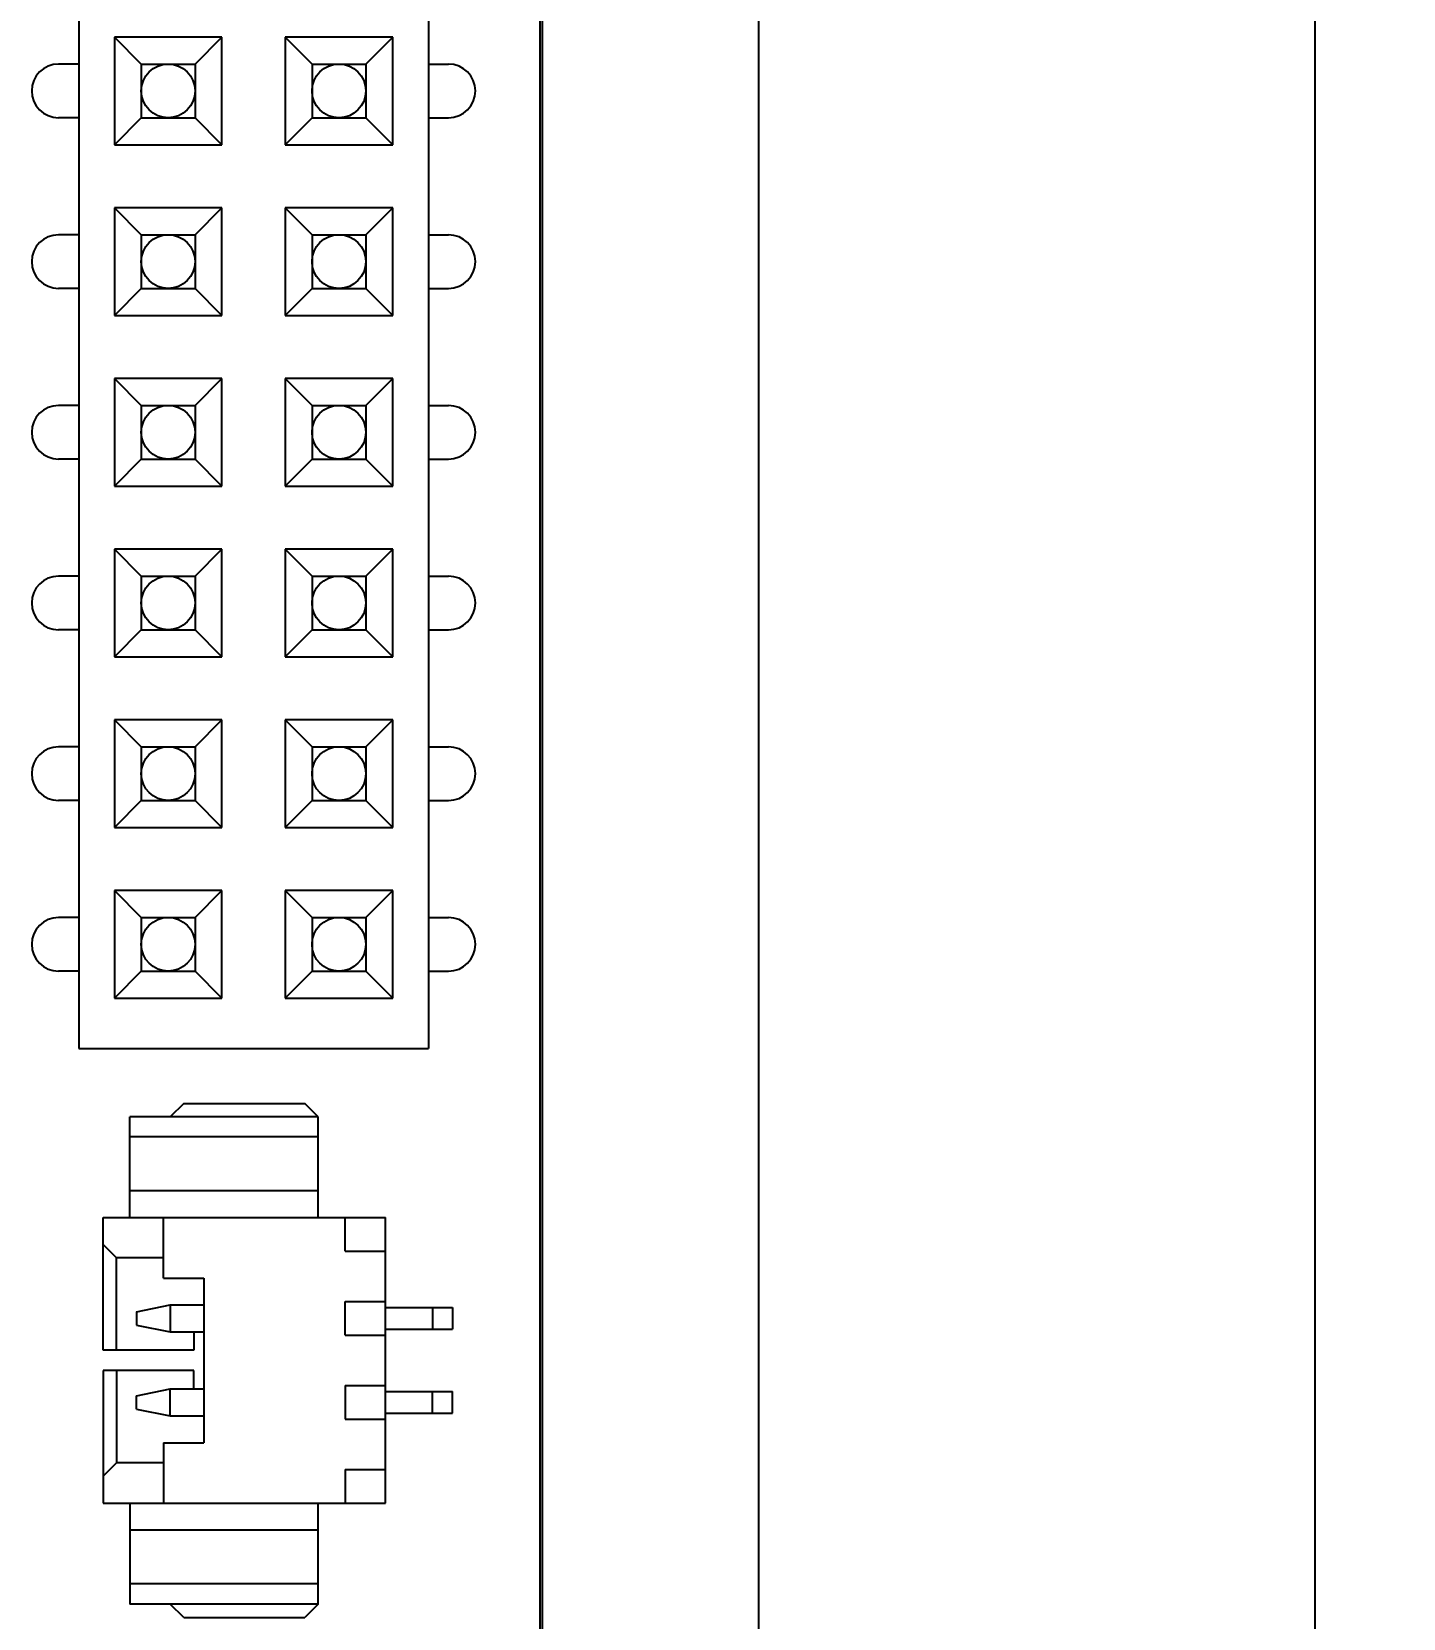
# Model space of a CAD drawing. Header units: inches. Extents: x -13 to 240, y -18 to 126.
# Drawn here: x 217.77 to 238.17, y 34.38 to 57.99 of the extents above; entities that cross this region are included whole.
import ezdxf

# ---------------------------------------------------------------- set-up
doc = ezdxf.new("R2010")
doc.units = ezdxf.units.IN
doc.header["$LTSCALE"] = 1.21
doc.header["$MEASUREMENT"] = 0
doc.header["$PDMODE"] = 3
doc.header["$PDSIZE"] = 0.3125
doc.layers.get('0').update_dxf_attribs({"linetype": 'CONTINUOUS'})
doc.layers.get('Defpoints').update_dxf_attribs({"linetype": 'CONTINUOUS'})
doc.layers.add('DIM', color=3, linetype='CONTINUOUS')
doc.styles.get("Standard").update_dxf_attribs({"font": 'txt', "width": 0.8})
doc.dimstyles.get("Standard").update_dxf_attribs({"dimtxt": 0.15625, "dimasz": 0.1875, "dimexe": 0.125, "dimexo": 0.0625, "dimgap": 0.09, "dimtad": 0, "dimtih": 1, "dimtoh": 1, "dimzin": 4, "dimdsep": 46, "dimtxsty": 'Standard', "dimblk": '_FILLED', "dimblk1": '_FILLED', "dimblk2": '_FILLED', "dimcen": 0.09, "dimazin": 1, "dimtp": 0.01, "dimtm": 0.01, "dimtfac": 1, "dimtofl": 0, "dimtmove": 0, "dimatfit": 3, "dimldrblk": '_FILLED', "dimfxl": 1, "dimtolj": 1, "dimtzin": 4, "dimarcsym": 0})

# ---------------------------------------------------------------- blocks, each defined once
blk = doc.blocks.new('_FILLED')
at = {"color": 0, "linetype": 'ByBlock'}
blk.add_solid([(0, 0), (-1, 0.167), (-1, -0.167)], dxfattribs=at)
blk = doc.blocks.new('*D52')
at = {"layer": 'Defpoints', "color": 0}
for p in [(222.327, 99.465), (222.327, 27.465), (236.856, 27.465)]:
    blk.add_point(p, dxfattribs=at)
at = {"layer": 'DIM', "color": 0, "lineweight": -2}
for p, q in [((222.389, 99.465), (236.981, 99.465)), ((236.856, 97.465), (236.856, 66.488)), ((236.856, 29.465), (236.856, 60.442)), ((222.389, 27.465), (236.981, 27.465))]:
    blk.add_line(p, q, dxfattribs=at)
at = {"layer": 'DIM', "color": 0, "lineweight": -2, "xscale": 2, "yscale": 2, "zscale": 2}
for p, rotation in [((236.856, 99.465), 90), ((236.856, 27.465), 270)]:
    blk.add_blockref('_FILLED', p, dxfattribs=dict(at, rotation=rotation))
at = {"layer": 'DIM', "color": 0, "insert": (236.856, 63.465), "char_height": 2, "attachment_point": 5, "rotation": 90}
blk.add_mtext('\\A1;72.00', dxfattribs=at)

msp = doc.modelspace()

# ---------------------------------------------------------------- linework, layer by layer
at = {"color": 7, "linetype": 'Continuous'}
for p, q in [((228.577, 103.686), (228.577, 23.246)), ((225.357, 102.386), (225.357, 19.546)), ((225.327, 25.466), (225.335, 101.466)), ((218.466, 84.055), (218.466, 42.855)), ((223.666, 84.055), (223.666, 42.855)), ((218.996, 57.905), (218.996, 56.305)), ((220.596, 57.905), (218.996, 57.905)), ((218.996, 57.905), (219.396, 57.505)), ((220.196, 57.505), (220.596, 57.905)), ((220.596, 56.305), (220.596, 57.905)), ((221.536, 57.905), (221.536, 56.305)), ((223.136, 57.905), (221.536, 57.905)), ((221.536, 57.905), (221.936, 57.505)), ((222.736, 57.505), (223.136, 57.905)), ((223.136, 56.305), (223.136, 57.905)), ((218.466, 57.505), (218.165, 57.505)), ((219.396, 57.505), (219.396, 56.705)), ((219.396, 57.505), (220.196, 57.505)), ((220.196, 57.505), (220.196, 56.705)), ((221.936, 57.505), (221.936, 56.705)), ((221.936, 57.505), (222.736, 57.505)), ((222.736, 57.505), (222.736, 56.705)), ((223.666, 57.505), (223.967, 57.505)), ((218.466, 56.705), (218.165, 56.705)), ((219.396, 56.705), (218.996, 56.305)), ((219.396, 56.705), (220.196, 56.705)), ((220.596, 56.305), (220.196, 56.705)), ((221.936, 56.705), (221.536, 56.305)), ((221.936, 56.705), (222.736, 56.705)), ((223.136, 56.305), (222.736, 56.705)), ((223.666, 56.705), (223.967, 56.705)), ((218.996, 56.305), (220.596, 56.305)), ((221.536, 56.305), (223.136, 56.305)), ((218.996, 55.365), (218.996, 53.765)), ((220.596, 55.365), (218.996, 55.365)), ((218.996, 55.365), (219.396, 54.965)), ((220.196, 54.965), (220.596, 55.365)), ((220.596, 53.765), (220.596, 55.365)), ((221.536, 55.365), (221.536, 53.765)), ((223.136, 55.365), (221.536, 55.365)), ((221.536, 55.365), (221.936, 54.965)), ((222.736, 54.965), (223.136, 55.365)), ((223.136, 53.765), (223.136, 55.365)), ((218.466, 54.965), (218.165, 54.965)), ((219.396, 54.965), (219.396, 54.165)), ((219.396, 54.965), (220.196, 54.965)), ((220.196, 54.965), (220.196, 54.165)), ((221.936, 54.965), (221.936, 54.165)), ((221.936, 54.965), (222.736, 54.965)), ((222.736, 54.965), (222.736, 54.165)), ((223.666, 54.965), (223.967, 54.965)), ((218.466, 54.165), (218.165, 54.165)), ((219.396, 54.165), (218.996, 53.765)), ((219.396, 54.165), (220.196, 54.165)), ((220.596, 53.765), (220.196, 54.165)), ((221.936, 54.165), (221.536, 53.765)), ((221.936, 54.165), (222.736, 54.165)), ((223.136, 53.765), (222.736, 54.165)), ((223.666, 54.165), (223.967, 54.165)), ((218.996, 53.765), (220.596, 53.765)), ((221.536, 53.765), (223.136, 53.765)), ((218.996, 52.825), (218.996, 51.225)), ((220.596, 52.825), (218.996, 52.825)), ((218.996, 52.825), (219.396, 52.425)), ((220.196, 52.425), (220.596, 52.825)), ((220.596, 51.225), (220.596, 52.825)), ((221.536, 52.825), (221.536, 51.225)), ((223.136, 52.825), (221.536, 52.825)), ((221.536, 52.825), (221.936, 52.425)), ((222.736, 52.425), (223.136, 52.825)), ((223.136, 51.225), (223.136, 52.825)), ((218.466, 52.425), (218.165, 52.425)), ((219.396, 52.425), (219.396, 51.625)), ((219.396, 52.425), (220.196, 52.425)), ((220.196, 52.425), (220.196, 51.625)), ((221.936, 52.425), (222.736, 52.425)), ((221.936, 52.425), (221.936, 51.625)), ((222.736, 52.425), (222.736, 51.625)), ((223.666, 52.425), (223.967, 52.425)), ((218.466, 51.625), (218.165, 51.625)), ((219.396, 51.625), (218.996, 51.225)), ((219.396, 51.625), (220.196, 51.625)), ((220.596, 51.225), (220.196, 51.625)), ((221.936, 51.625), (221.536, 51.225)), ((221.936, 51.625), (222.736, 51.625)), ((223.136, 51.225), (222.736, 51.625)), ((223.666, 51.625), (223.967, 51.625)), ((218.996, 51.225), (220.596, 51.225)), ((221.536, 51.225), (223.136, 51.225)), ((218.996, 50.285), (218.996, 48.685)), ((220.596, 50.285), (218.996, 50.285)), ((218.996, 50.285), (219.396, 49.885)), ((220.196, 49.885), (220.596, 50.285)), ((220.596, 48.685), (220.596, 50.285)), ((221.536, 50.285), (221.536, 48.685)), ((223.136, 50.285), (221.536, 50.285)), ((221.536, 50.285), (221.936, 49.885)), ((222.736, 49.885), (223.136, 50.285)), ((223.136, 48.685), (223.136, 50.285)), ((218.466, 49.885), (218.165, 49.885)), ((219.396, 49.885), (219.396, 49.085)), ((219.396, 49.885), (220.196, 49.885)), ((220.196, 49.885), (220.196, 49.085)), ((221.936, 49.885), (222.736, 49.885)), ((221.936, 49.885), (221.936, 49.085)), ((222.736, 49.885), (222.736, 49.085)), ((223.666, 49.885), (223.967, 49.885)), ((218.466, 49.085), (218.165, 49.085)), ((219.396, 49.085), (218.996, 48.685)), ((219.396, 49.085), (220.196, 49.085)), ((220.596, 48.685), (220.196, 49.085)), ((221.936, 49.085), (221.536, 48.685)), ((221.936, 49.085), (222.736, 49.085)), ((223.136, 48.685), (222.736, 49.085)), ((223.666, 49.085), (223.967, 49.085)), ((218.996, 48.685), (220.596, 48.685)), ((221.536, 48.685), (223.136, 48.685)), ((220.596, 47.745), (218.996, 47.745)), ((218.996, 47.745), (218.996, 46.145)), ((218.996, 47.745), (219.396, 47.345)), ((220.196, 47.345), (220.596, 47.745)), ((220.596, 46.145), (220.596, 47.745)), ((223.136, 47.745), (221.536, 47.745)), ((221.536, 47.745), (221.536, 46.145)), ((221.536, 47.745), (221.936, 47.345)), ((222.736, 47.345), (223.136, 47.745)), ((223.136, 46.145), (223.136, 47.745)), ((218.466, 47.345), (218.165, 47.345)), ((219.396, 47.345), (220.196, 47.345)), ((219.396, 47.345), (219.396, 46.545)), ((220.196, 47.345), (220.196, 46.545)), ((221.936, 47.345), (222.736, 47.345)), ((221.936, 47.345), (221.936, 46.545)), ((222.736, 47.345), (222.736, 46.545)), ((223.666, 47.345), (223.967, 47.345)), ((218.466, 46.545), (218.165, 46.545)), ((219.396, 46.545), (218.996, 46.145)), ((219.396, 46.545), (220.196, 46.545)), ((220.596, 46.145), (220.196, 46.545)), ((221.936, 46.545), (221.536, 46.145)), ((221.936, 46.545), (222.736, 46.545)), ((223.136, 46.145), (222.736, 46.545)), ((223.666, 46.545), (223.967, 46.545)), ((218.996, 46.145), (220.596, 46.145)), ((221.536, 46.145), (223.136, 46.145)), ((220.596, 45.205), (218.996, 45.205)), ((218.996, 45.205), (218.996, 43.605)), ((218.996, 45.205), (219.396, 44.805)), ((220.196, 44.805), (220.596, 45.205)), ((220.596, 43.605), (220.596, 45.205)), ((223.136, 45.205), (221.536, 45.205)), ((221.536, 45.205), (221.536, 43.605)), ((221.536, 45.205), (221.936, 44.805)), ((222.736, 44.805), (223.136, 45.205)), ((223.136, 43.605), (223.136, 45.205)), ((218.466, 44.805), (218.165, 44.805)), ((219.396, 44.805), (220.196, 44.805)), ((219.396, 44.805), (219.396, 44.005)), ((220.196, 44.805), (220.196, 44.005)), ((221.936, 44.805), (222.736, 44.805)), ((221.936, 44.805), (221.936, 44.005)), ((222.736, 44.805), (222.736, 44.005)), ((223.666, 44.805), (223.967, 44.805)), ((218.466, 44.005), (218.165, 44.005)), ((219.396, 44.005), (218.996, 43.605)), ((219.396, 44.005), (220.196, 44.005)), ((220.596, 43.605), (220.196, 44.005)), ((221.936, 44.005), (221.536, 43.605)), ((221.936, 44.005), (222.736, 44.005)), ((223.136, 43.605), (222.736, 44.005)), ((223.666, 44.005), (223.967, 44.005)), ((218.996, 43.605), (220.596, 43.605)), ((221.536, 43.605), (223.136, 43.605)), ((218.466, 42.855), (223.666, 42.855)), ((220.027, 42.038), (219.827, 41.838)), ((220.027, 42.038), (221.827, 42.038)), ((222.027, 41.838), (221.827, 42.038)), ((222.027, 41.838), (219.227, 41.838)), ((219.227, 40.338), (219.227, 41.838)), ((222.027, 40.338), (222.027, 41.838)), ((222.027, 41.538), (219.227, 41.538)), ((222.027, 40.738), (219.227, 40.738)), ((218.827, 40.338), (223.027, 40.338)), ((218.827, 38.363), (218.827, 40.338)), ((219.727, 39.438), (219.727, 40.338)), ((222.427, 39.838), (222.427, 40.338)), ((223.027, 36.088), (223.027, 40.338)), ((218.827, 39.938), (219.027, 39.738)), ((219.727, 39.738), (219.027, 39.738)), ((219.027, 38.363), (219.027, 39.738)), ((222.427, 39.838), (223.027, 39.838)), ((219.727, 39.438), (220.327, 39.438)), ((220.327, 39.438), (220.327, 36.988)), ((219.327, 38.938), (219.827, 39.038)), ((219.827, 39.038), (220.327, 39.038)), ((219.827, 39.038), (219.827, 38.638)), ((222.427, 39.088), (223.027, 39.088)), ((222.427, 38.588), (222.427, 39.088)), ((223.027, 38.998), (224.027, 38.998)), ((223.727, 38.998), (223.727, 38.678)), ((224.027, 38.998), (224.027, 38.678)), ((219.327, 38.938), (219.327, 38.738)), ((219.327, 38.738), (219.827, 38.638)), ((219.827, 38.638), (220.327, 38.638)), ((220.177, 38.638), (220.177, 38.363)), ((222.427, 38.588), (223.027, 38.588)), ((223.027, 38.678), (224.027, 38.678)), ((220.177, 38.363), (218.827, 38.363)), ((220.177, 38.063), (218.827, 38.063)), ((218.827, 38.063), (218.827, 36.088)), ((219.027, 38.063), (219.027, 36.688)), ((220.177, 37.788), (220.177, 38.063)), ((219.327, 37.688), (219.827, 37.788)), ((219.827, 37.788), (220.327, 37.788)), ((219.827, 37.388), (219.827, 37.788)), ((222.427, 37.838), (223.027, 37.838)), ((222.427, 37.838), (222.427, 37.338)), ((219.327, 37.488), (219.327, 37.688)), ((223.027, 37.748), (224.027, 37.748)), ((223.727, 37.428), (223.727, 37.748)), ((224.027, 37.428), (224.027, 37.748)), ((219.327, 37.488), (219.827, 37.388)), ((219.827, 37.388), (220.327, 37.388)), ((222.427, 37.338), (223.027, 37.338)), ((223.027, 37.428), (224.027, 37.428)), ((219.727, 36.988), (220.327, 36.988)), ((219.727, 36.988), (219.727, 36.088)), ((218.827, 36.488), (219.027, 36.688)), ((219.727, 36.688), (219.027, 36.688)), ((222.427, 36.588), (223.027, 36.588)), ((222.427, 36.588), (222.427, 36.088)), ((218.827, 36.088), (223.027, 36.088)), ((219.227, 36.088), (219.227, 34.588)), ((222.027, 34.588), (222.027, 36.088)), ((222.027, 35.688), (219.227, 35.688)), ((222.027, 34.888), (219.227, 34.888)), ((222.027, 34.588), (219.227, 34.588)), ((220.027, 34.388), (219.827, 34.588)), ((222.027, 34.588), (221.827, 34.388)), ((220.027, 34.388), (221.827, 34.388))]:
    msp.add_line(p, q, dxfattribs=at)
for centre in [(219.796, 57.105), (222.336, 57.105), (219.796, 54.565), (222.336, 54.565), (219.796, 52.025), (222.336, 52.025), (219.796, 49.485), (222.336, 49.485), (219.796, 46.945), (222.336, 46.945), (219.796, 44.405), (222.336, 44.405)]:
    msp.add_circle(centre, 0.4, dxfattribs=at)
for centre, start, end in [((218.165, 57.105), 90, 270), ((223.967, 57.105), 270, 90), ((218.165, 54.565), 90, 270), ((223.967, 54.565), 270, 90), ((218.165, 52.025), 90, 270), ((223.967, 52.025), 270, 90), ((218.165, 49.485), 90, 270), ((223.967, 49.485), 270, 90), ((218.165, 46.945), 90, 270), ((223.967, 46.945), 270, 90), ((218.165, 44.405), 90, 270), ((223.967, 44.405), 270, 90)]:
    msp.add_arc(centre, 0.399, start, end, dxfattribs=at)

# ---------------------------------------------------------------- dimensions: what is measured, and where the dimension line sits
at = {"layer": 'DIM'}
dim = msp.add_linear_dim(base=(236.856, 27.465), p1=(222.327, 99.465), p2=(222.327, 27.465), angle=90, dimstyle='Standard', override={"dimtxt": 2, "dimasz": 2, "dimtih": 0, "dimtoh": 0, "dimzin": 0, "dimcen": 0.198, "dimadec": 0, "dimazin": 0, "dimtp": 0, "dimtm": 0, "dimtdec": 4, "dimtzin": 0}, dxfattribs=at)
dim.commit()
dim.dimension.update_dxf_attribs({"geometry": '*D52', "text_midpoint": (236.856, 63.465)})

doc.saveas('drawing.dxf')
